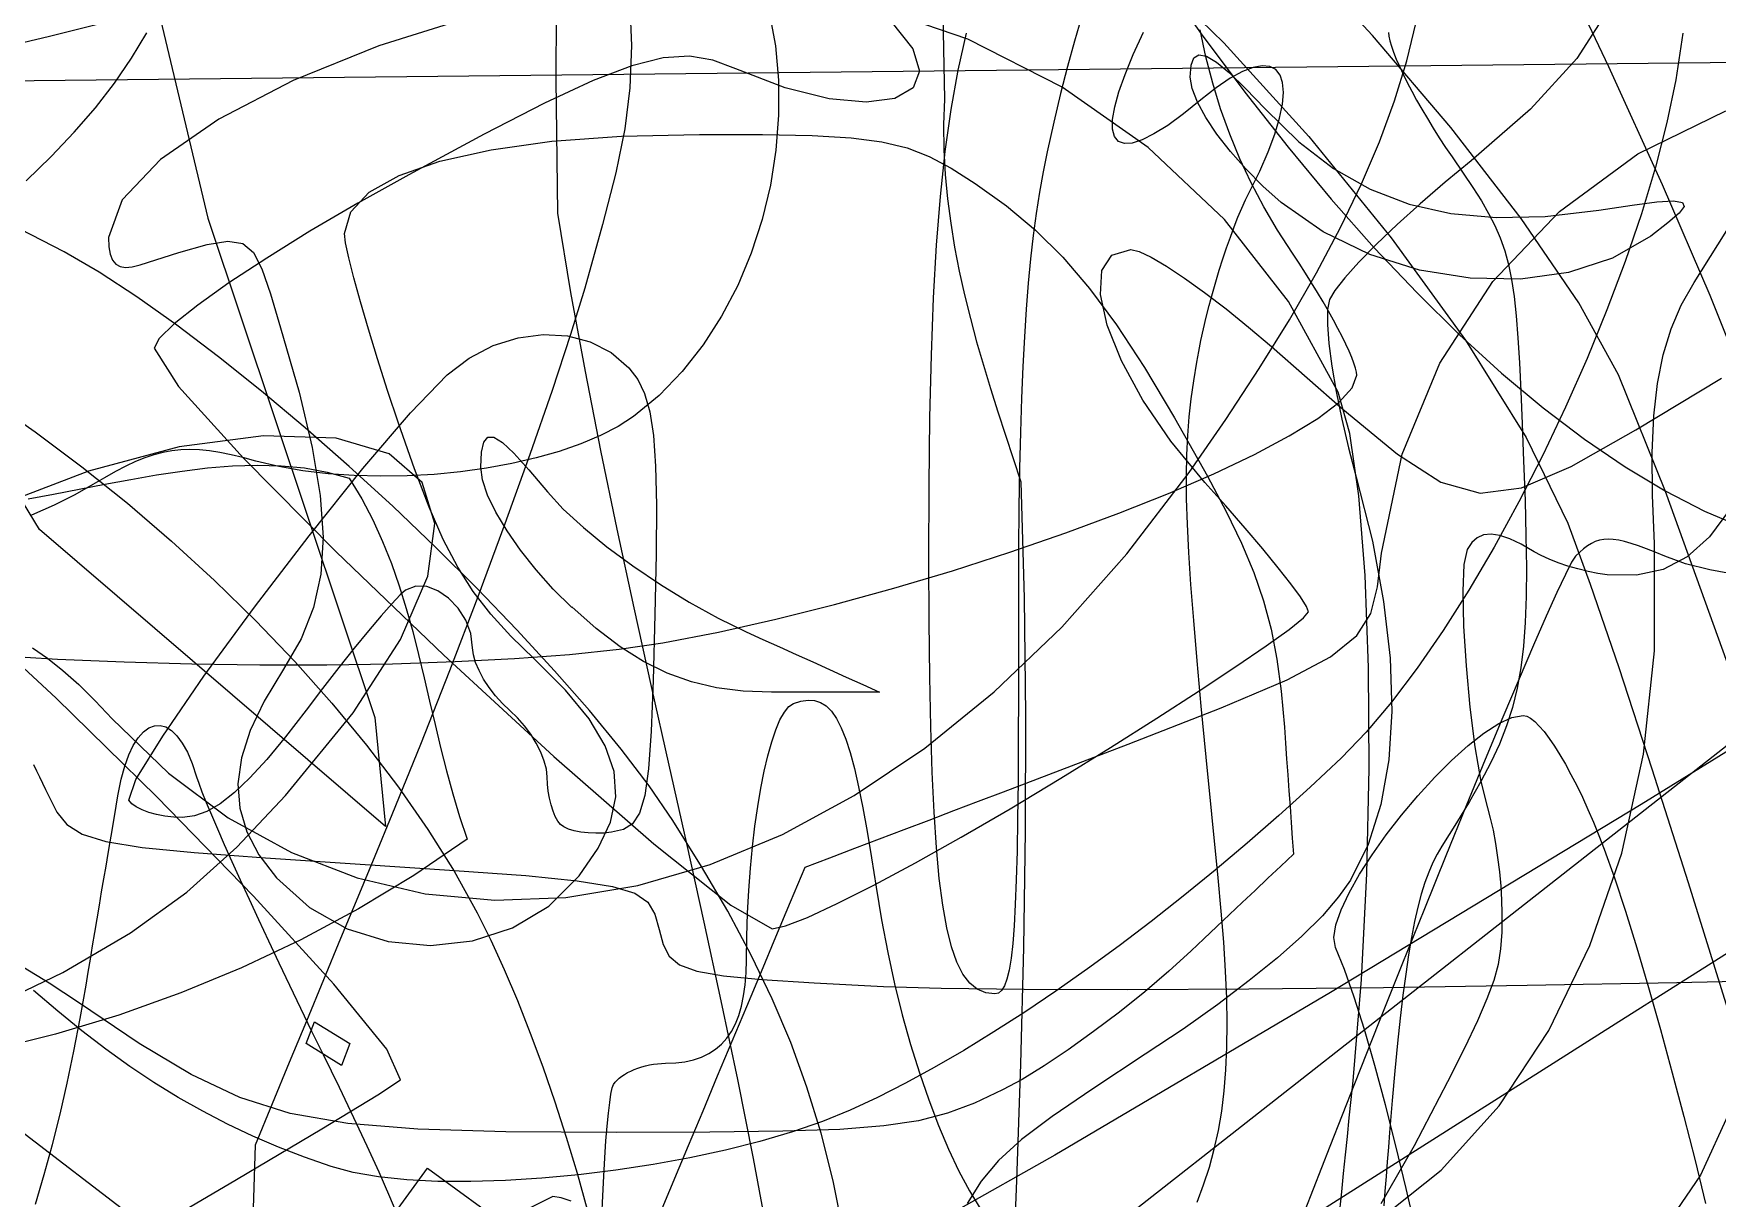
# Model space of a CAD drawing. Extents: x -75 to 75, y -75 to 75.
# Drawn here: x 33.4 to 60.59, y 0.39 to 19.2 of the extents above; entities that cross this region are included whole.
import ezdxf

# ---------------------------------------------------------------- set-up
doc = ezdxf.new("R2010")
doc.units = 0
for name, color, linetype in [('butterfly', 7, 'CONTINUOUS'), ('crown', 7, 'CONTINUOUS'), ('darth', 7, 'CONTINUOUS'), ('hellokitty', 7, 'CONTINUOUS'), ('ironman', 7, 'CONTINUOUS'), ('jackskellington', 7, 'CONTINUOUS'), ('m4', 7, 'CONTINUOUS'), ('mushroom', 7, 'CONTINUOUS'), ('nes', 7, 'CONTINUOUS'), ('skullbones', 7, 'CONTINUOUS'), ('star', 7, 'CONTINUOUS'), ('stormtrooper', 7, 'CONTINUOUS'), ('thundercats', 7, 'CONTINUOUS'), ('wolf', 7, 'CONTINUOUS')]:
    doc.layers.add(name, color=color, linetype=linetype)

msp = doc.modelspace()

# ---------------------------------------------------------------- linework, layer by layer
at = {"layer": 'butterfly', "color": 7}
for points in [[(58.875792, 19.660324), (58.319139, 18.797881), (57.571369, 17.983396), (56.613151, 17.149963), (56.192318, 16.801591), (55.791267, 16.454192), (55.419385, 16.116976), (55.086052, 15.799146), (54.800652, 15.50991), (54.57256, 15.258467), (54.41116, 15.054025), (54.325839, 14.905791), (54.296039, 14.744871), (54.293781, 14.504135), (54.31729, 14.195271), (54.364766, 13.830047), (54.434446, 13.420261), (54.524557, 12.977595), (54.633326, 12.513848), (54.758974, 12.040758), (55.019245, 11.006527), (55.201786, 10.029558), (55.306643, 9.112731), (55.333877, 8.258924), (55.283478, 7.471016), (55.155516, 6.751914), (54.950027, 6.104468), (54.667051, 5.531585), (54.475132, 5.25845), (54.211756, 4.956134), (53.880899, 4.627994), (53.486513, 4.277361), (53.032573, 3.907622), (52.52304, 3.522163), (51.961872, 3.124342), (51.353048, 2.717519), (50.505922, 2.162473), (49.850461, 1.714473), (49.353332, 1.339372), (48.981185, 1.003019), (48.700682, 0.671267), (48.478477, 0.310051)], [(55.07587, 0.00463), (56.131412, 0.846188), (57.066166, 1.887588), (57.870093, 3.104389), (58.533143, 4.472095), (59.045277, 5.966236), (59.396447, 7.5624), (59.5766, 9.236062), (59.575754, 10.962839), (59.543634, 11.745808), (59.539485, 12.429548), (59.565309, 13.027153), (59.623074, 13.551748), (59.714757, 14.016399), (59.842341, 14.4342), (60.007796, 14.818305), (60.213116, 15.18177), (61.122481, 16.631509)], [(32.520151, 3.386809), (33.872794, 4.040831), (34.964982, 4.676875), (35.875953, 5.336711), (36.684932, 6.062191), (37.47115, 6.895085), (38.562303, 8.232706), (39.327517, 9.418293), (39.767496, 10.440587), (39.882933, 11.288241), (39.674532, 11.949911), (39.142986, 12.41428), (38.288996, 12.670001), (37.113252, 12.705787), (35.755323, 12.52635), (34.286853, 12.13567), (32.693599, 11.526239)], [(60.785293, 1.79104), (60.319734, 0.765444), (59.62477, -0.253124), (58.643698, -1.364571), (57.319802, -2.668748), (55.596384, -4.26559), (53.998509, -5.693747), (52.539073, -6.924998), (51.197789, -7.972805), (49.954361, -8.850685), (48.788495, -9.572073), (47.679904, -10.150431), (46.608289, -10.599221), (45.553365, -10.931961)]]:
    msp.add_lwpolyline(points, dxfattribs=at)
at = {"layer": 'crown', "color": 7}
for points in [[(32.741066, 9.162148), (33.786662, 9.100906), (34.863905, 9.054706), (35.958114, 9.023831), (37.054598, 9.008591), (38.138673, 9.008591), (39.195652, 9.025524), (40.210856, 9.059109), (41.16959, 9.10957), (42.057179, 9.177219), (42.858933, 9.262365), (43.560167, 9.365348), (44.459051, 9.536911), (45.388538, 9.743554), (46.336402, 9.980593), (47.290414, 10.243285), (48.238356, 10.526975), (49.168005, 10.826892), (50.067128, 11.138381), (50.923506, 11.4567), (51.724916, 11.777135), (52.459131, 12.094973), (53.113932, 12.405531), (53.677086, 12.704094), (54.136375, 12.985921), (54.479574, 13.246355), (54.694458, 13.480628), (54.768801, 13.684054), (54.76341, 13.735418), (54.747578, 13.801063), (54.721867, 13.879972), (54.686793, 13.97113), (54.64289, 14.073549), (54.590693, 14.186184), (54.530729, 14.308075), (54.463538, 14.43818), (54.389649, 14.575509), (54.309594, 14.719019), (54.223906, 14.867722), (54.133121, 15.020605), (54.037766, 15.176665), (53.938382, 15.334879), (53.835492, 15.494247), (53.729639, 15.653756), (53.488618, 16.028248), (53.266995, 16.407024), (53.064531, 16.791092), (52.880997, 17.181464), (52.716145, 17.579161), (52.569745, 17.985191), (52.441554, 18.40056), (52.331335, 18.826281), (52.238854, 19.263367)], [(60.906798, 10.459665), (60.46853, 10.540578), (60.077542, 10.640795), (59.740845, 10.760514), (59.584833, 10.825227), (59.443233, 10.881305), (59.314842, 10.928746), (59.198456, 10.967552), (59.092874, 10.99775), (58.996893, 11.019199), (58.909314, 11.032181), (58.828926, 11.036414), (58.754538, 11.032181), (58.684933, 11.019199), (58.618927, 10.99775), (58.5553, 10.967552), (58.492858, 10.928746), (58.430403, 10.881305), (58.366722, 10.825227), (58.300623, 10.760514), (58.237193, 10.664163), (58.135348, 10.467285), (57.997333, 10.175354), (57.82538, 9.793733), (57.621734, 9.327869), (57.388636, 8.78318), (57.128325, 8.165085), (56.843044, 7.479003), (56.535032, 6.730324), (56.206525, 5.924523), (55.859773, 5.066963), (55.497008, 4.163061), (55.120472, 3.218294), (54.732408, 2.238024), (54.335056, 1.227696), (53.930657, 0.192731)]]:
    msp.add_lwpolyline(points, dxfattribs=at)
at = {"layer": 'darth', "color": 7}
for points in [[(67.402117, -12.61361), (66.606208, -9.627643), (65.581366, -6.067381), (64.405589, -2.176807), (63.15688, 1.800099), (61.913239, 5.619328), (60.752668, 9.03687), (59.75317, 11.808772), (58.992742, 13.691053), (58.352495, 14.854788), (57.423516, 16.217032), (56.286801, 17.686583), (55.023351, 19.17226), (53.714156, 20.582874)], [(57.923873, 20.58805), (58.832171, 18.670331), (59.69681, 16.76585), (60.468854, 14.97585), (61.099364, 13.401578), (63.453806, 6.860118), (65.804762, -0.279399), (68.064312, -7.692868), (70.144541, -15.056187)], [(51.2999, 20.33814), (52.622309, 19.052753), (53.992492, 17.540578), (55.321728, 15.905072), (56.521299, 14.249684), (57.502487, 12.677875), (58.176566, 11.293095), (58.53699, 10.310934), (58.998197, 8.962363), (59.534326, 7.329482), (60.119522, 5.494416), (60.727929, 3.539237), (61.333688, 1.546128), (61.910939, -0.402899), (62.433829, -2.22566), (62.901203, -4.040715), (63.517684, -6.68209), (64.271113, -10.091955), (65.149338, -14.212456)], [(31.953756, 18.756346), (33.65914, 19.158394), (35.445096, 19.608296)], [(54.49292, 0.194876), (54.523711, 0.493806), (54.554504, 0.792735), (54.585294, 1.091665), (54.616085, 1.390595), (54.646875, 1.689496), (54.677668, 1.988426), (54.708459, 2.287356), (54.845836, 3.927434), (54.93236, 5.631802), (54.969503, 7.332614), (54.95875, 8.962053), (54.901567, 10.452299), (54.799436, 11.735507), (54.653835, 12.743859), (54.466242, 13.409564), (53.664189, 14.875243), (52.630654, 16.199303), (51.400456, 17.360791), (50.008409, 18.338759), (48.489328, 19.112271), (46.878028, 19.660369)], [(40.471431, 19.472313), (38.976221, 19.004374), (37.594122, 18.442569), (36.395928, 17.819411), (35.452431, 17.167404), (34.834421, 16.519058), (34.612684, 15.906884), (34.619373, 15.757896), (34.640229, 15.637763), (34.676368, 15.545538), (34.728909, 15.48026), (34.798976, 15.440966), (34.887693, 15.426714), (34.996179, 15.436535), (35.125558, 15.469462), (35.745366, 15.665443), (36.206659, 15.7971), (36.540612, 15.850434), (36.778404, 15.811462), (36.951209, 15.666194), (37.090209, 15.400642), (37.226581, 15.00081), (37.391504, 14.452714), (37.68802, 13.412979), (37.901098, 12.516585), (38.03092, 11.741857), (38.077665, 11.067261), (38.041512, 10.471095), (37.922646, 9.931768), (37.721241, 9.427663), (37.437483, 8.937161), (37.12534, 8.422303), (36.89873, 7.946532), (36.757446, 7.503726), (36.701284, 7.087702), (36.730031, 6.692365), (36.843482, 6.311591), (37.041432, 5.939227), (37.323674, 5.569205), (37.855694, 5.086351), (38.466635, 4.742972), (39.128364, 4.538897), (39.812759, 4.473873), (40.491684, 4.547787), (41.137013, 4.760413), (41.720615, 5.11161), (42.21436, 5.601153), (42.520712, 6.044637), (42.71792, 6.465966), (42.803894, 6.875302), (42.776518, 7.28283), (42.633711, 7.698685), (42.373364, 8.132997), (41.99338, 8.595982), (41.491656, 9.097745), (41.109821, 9.468924), (40.784151, 9.82585), (40.501858, 10.190707), (40.250155, 10.585677), (40.016261, 11.032915), (39.787384, 11.554574), (39.550741, 12.172895), (39.293543, 12.910003), (39.118613, 13.437448), (38.955421, 13.948694), (38.807534, 14.431209), (38.678527, 14.872418), (38.571972, 15.259748), (38.491437, 15.580649), (38.440498, 15.82255), (38.422718, 15.972893), (38.524112, 16.325064), (38.821527, 16.639491), (39.304804, 16.913328), (39.963793, 17.143737), (40.788336, 17.327887), (41.768279, 17.462936), (42.893465, 17.546042), (44.153743, 17.57438), (45.173152, 17.570767), (45.975826, 17.554878), (46.603993, 17.519194), (47.099883, 17.456168), (47.50573, 17.358263), (47.863763, 17.217953), (48.21621, 17.02769), (48.605305, 16.779944), (49.112111, 16.419298), (49.579773, 16.028564), (50.022447, 15.589909), (50.454292, 15.085496), (50.889464, 14.497475), (51.342118, 13.808034), (51.826411, 12.999326), (52.356501, 12.053515), (52.657573, 11.484837), (52.90507, 10.972717), (53.104951, 10.497765), (53.263168, 10.040537), (53.385675, 9.581559), (53.478424, 9.10147), (53.547371, 8.58077), (53.59847, 8.000042), (53.616815, 7.743869), (53.635159, 7.487667), (53.653476, 7.231466), (53.67182, 6.975265), (53.690164, 6.719092), (53.708509, 6.46289), (53.726853, 6.206689), (53.74517, 5.950488), (53.538792, 5.755331), (53.332417, 5.560174), (53.126039, 5.365018), (52.919664, 5.169861), (52.713286, 4.974704), (52.506911, 4.779548), (52.300533, 4.584391), (52.094158, 4.389234), (51.734051, 4.061602), (51.343094, 3.728862), (50.933782, 3.400215), (50.518602, 3.084916), (50.110046, 2.792167), (49.720599, 2.531196), (49.362755, 2.311204), (49.049003, 2.141419), (48.594177, 1.929272), (48.160717, 1.765781), (47.691669, 1.644736), (47.13007, 1.559844), (46.418963, 1.504867), (45.501388, 1.47354), (44.320387, 1.459711), (42.819004, 1.456889), (41.028126, 1.466202), (39.609288, 1.50656), (38.477071, 1.598508), (37.546066, 1.762648), (36.73085, 2.019527), (35.946012, 2.389746), (35.106139, 2.893908), (34.125812, 3.552586), (33.65283, 3.868958), (33.23857, 4.117624)]]:
    msp.add_lwpolyline(points, dxfattribs=at)
at = {"layer": 'hellokitty', "color": 7}
for points in [[(45.281887, 19.549029), (45.379897, 19.005783), (45.429461, 18.449111), (45.431718, 17.884539), (45.387686, 17.317586), (45.298507, 16.753791), (45.165275, 16.198665), (44.989092, 15.657744), (44.771053, 15.136553), (44.512261, 14.640618), (44.213811, 14.175459), (43.876801, 13.746622), (43.502332, 13.359611), (43.091501, 13.019957), (42.842468, 12.858441), (42.556549, 12.710161), (42.237869, 12.575654), (41.890552, 12.455343), (41.51873, 12.349764), (41.126523, 12.259368), (40.718063, 12.184664), (40.297473, 12.126131), (39.868879, 12.084277), (39.43641, 12.059442), (39.004189, 12.052386), (38.576343, 12.063393), (38.157003, 12.093054), (37.75029, 12.141822), (37.360329, 12.210176), (36.991253, 12.298625), (36.783651, 12.353658), (36.590766, 12.399463), (36.410674, 12.435785), (36.241448, 12.462314), (36.081163, 12.478683), (35.927896, 12.484892), (35.779721, 12.480376), (35.634716, 12.465136), (35.490949, 12.438607), (35.346505, 12.400705), (35.19945, 12.35109), (35.047865, 12.289453), (34.889821, 12.215567), (34.723397, 12.12915), (34.54667, 12.029865), (34.357708, 11.917484), (34.066635, 11.753146), (33.735055, 11.588272), (33.368609, 11.42447)], [(33.387448, 9.283363), (33.629433, 9.115102), (33.876417, 8.916982), (34.130604, 8.688354), (34.394194, 8.428624), (34.669391, 8.137117), (35.578641, 7.258616), (36.546121, 6.538328), (37.564427, 5.974533), (38.626158, 5.565565), (39.723907, 5.30973), (40.850275, 5.20528), (41.997853, 5.250605), (43.15924, 5.443927), (44.32703, 5.78361), (45.493819, 6.267931), (46.652208, 6.895226), (47.794788, 7.663774), (48.914157, 8.571852), (50.002911, 9.617852), (51.053647, 10.799997), (52.058959, 12.11662), (52.651158, 12.971556), (53.19117, 13.791947), (53.679773, 14.580109), (54.117742, 15.338297), (54.505854, 16.068843), (54.844882, 16.774054), (55.135605, 17.456216), (55.378796, 18.117644), (55.575231, 18.76063), (55.725687, 19.38748)], [(33.280785, 16.823773), (33.687487, 17.215658), (34.060065, 17.607894), (34.399525, 18.002288), (34.706879, 18.400645), (34.983132, 18.80479), (35.229292, 19.216529)], [(60.03301, 19.207399), (59.91803, 18.45699), (59.775463, 17.76856), (59.589391, 17.045112), (59.36357, 16.294248), (59.101753, 15.523595), (58.807694, 14.74075), (58.485145, 13.95335), (58.13786, 13.168998), (57.769593, 12.395314), (57.384101, 11.639918), (56.985131, 10.910402), (56.57644, 10.214386), (56.161782, 9.559517), (55.744909, 8.95336), (55.329576, 8.403563), (54.919536, 7.917718), (54.51854, 7.503472), (54.016283, 7.033826), (53.508182, 6.574566), (52.995672, 6.126735), (52.480199, 5.691379), (51.963201, 5.269542), (51.44612, 4.86221), (50.930395, 4.47043), (50.417468, 4.095243), (49.908776, 3.737724), (49.405766, 3.398832), (48.909873, 3.079638), (48.42254, 2.781188), (47.945207, 2.504498), (47.479314, 2.250582), (47.026305, 2.020515), (46.587616, 1.815311), (46.143136, 1.633955), (45.654764, 1.465581), (45.129636, 1.310952), (44.574897, 1.170857), (43.997685, 1.04603), (43.405143, 0.93729), (42.804407, 0.845398), (42.202619, 0.771145), (41.606919, 0.715294), (41.024449, 0.678605), (40.462347, 0.661954), (39.927753, 0.665905), (39.42781, 0.691305), (38.969654, 0.739085), (38.560431, 0.809923), (38.207453, 0.904552)], [(55.727665, -0.142182), (55.567653, 0.552254), (55.400902, 1.238788), (55.230406, 1.904098), (55.059162, 2.534808), (54.89017, 3.117541), (54.726422, 3.639003), (54.570921, 4.085761), (54.426657, 4.444465), (54.399366, 4.602848), (54.430665, 4.808052), (54.514188, 5.052231), (54.643573, 5.327482), (54.812452, 5.62596), (55.014461, 5.939763), (55.243233, 6.261045), (55.492399, 6.581932), (55.755594, 6.894549), (56.026451, 7.191024), (56.298606, 7.463481), (56.56569, 7.704047), (56.821338, 7.904848), (57.059187, 8.058038), (57.272863, 8.155716), (57.456005, 8.190034), (57.511084, 8.178745), (57.572831, 8.145894), (57.640578, 8.092526), (57.71366, 8.019741), (57.791398, 7.928611), (57.87313, 7.820266), (57.958183, 7.695806), (58.045886, 7.556332), (58.135571, 7.402972), (58.226568, 7.2368), (58.318205, 7.058944), (58.409815, 6.870504), (58.500727, 6.67261), (58.59027, 6.466305), (58.677776, 6.252748), (58.762575, 6.033038), (58.928646, 5.567145), (59.105602, 5.03081), (59.290466, 4.43597), (59.480252, 3.794564), (59.671986, 3.118613), (59.86268, 2.420057), (60.049359, 1.710832), (60.229044, 1.002934), (60.398747, 0.308329)], [(38.207453, 0.905116), (37.777183, 1.055597), (37.355848, 1.219371), (36.942389, 1.397227), (36.535752, 1.589844), (36.134875, 1.798011), (35.738703, 2.022378), (35.34618, 2.263762), (34.956242, 2.522814), (34.567834, 2.800295), (34.179899, 3.096967), (33.791378, 3.413507), (33.401214, 3.75065)]]:
    msp.add_lwpolyline(points, dxfattribs=at)
at = {"layer": 'ironman', "color": 7}
for points in [[(45.26381, -0.242145), (45.026021, 1.035192), (44.772261, 2.309539), (44.505824, 3.581514), (44.229991, 4.85174), (43.948054, 6.120809), (43.663294, 7.389285), (43.379001, 8.657789), (43.098463, 9.926914), (42.824964, 11.197281), (42.561798, 12.469454), (42.312243, 13.744082), (42.07959, 15.021691), (41.867128, 16.302929), (41.841558, 18.461695), (41.850251, 20.620407)], [(48.069032, 20.316369), (48.10911, 18.141282), (48.096777, 17.732114), (48.10197, 17.327867), (48.123475, 16.928145), (48.160088, 16.532548), (48.210617, 16.140691), (48.273863, 15.752175), (48.348623, 15.366609), (48.433702, 14.983591), (48.527902, 14.602744), (48.630019, 14.223634), (48.738861, 13.845908), (48.85322, 13.46917), (48.971906, 13.092996), (49.093715, 12.717019), (49.21745, 12.340845), (49.341913, 11.96405), (49.397511, 10.083039), (49.420484, 8.202028), (49.415178, 6.320989), (49.386002, 4.439893), (49.337304, 2.558741), (49.27346, 0.677532), (49.19884, -1.203789)], [(33.31521, 11.688206), (33.725488, 11.764435), (34.139313, 11.844642), (34.555201, 11.925414), (34.971654, 12.003392), (35.387187, 12.07519), (35.800309, 12.13742), (36.209526, 12.186752), (36.613355, 12.219744), (37.010298, 12.233008), (37.39887, 12.223413), (37.777581, 12.187232), (38.144935, 12.121248), (38.499449, 12.022047), (38.700826, 11.689702), (38.879749, 11.348665), (39.038668, 10.999979), (39.180045, 10.644492), (39.306333, 10.28322), (39.41999, 9.917064), (39.523472, 9.546958), (39.619236, 9.173889), (39.709739, 8.798759), (39.797437, 8.422528), (39.884785, 8.046129), (39.974241, 7.670519), (40.06826, 7.296631), (40.169298, 6.925396), (40.279817, 6.557773), (40.402267, 6.194723), (39.541978, 5.607983), (38.646097, 5.065015), (37.718094, 4.566865), (36.761454, 4.114604), (35.779648, 3.709276), (34.776153, 3.351983), (33.754452, 3.043768), (32.718017, 2.785704)]]:
    msp.add_lwpolyline(points, dxfattribs=at)
at = {"layer": 'jackskellington', "color": 7}
msp.add_lwpolyline([(60.799571, 11.531996), (60.460763, 11.076377), (60.101889, 10.752075), (59.713695, 10.548706), (59.286922, 10.45594), (58.812311, 10.463277), (58.661746, 10.484444), (58.502352, 10.515968), (58.338977, 10.556241), (58.176456, 10.603739), (58.019634, 10.65691), (57.873352, 10.714258), (57.742452, 10.774258), (57.631779, 10.835359), (57.423135, 10.955614), (57.238917, 11.042736), (57.077379, 11.096725), (56.936775, 11.11761), (56.815355, 11.105474), (56.711376, 11.060544), (56.623091, 10.982764), (56.548754, 10.872161), (56.495747, 10.626994), (56.477995, 10.196182), (56.491316, 9.633008), (56.531504, 8.990726), (56.594375, 8.32265), (56.675742, 7.682062), (56.77141, 7.12219), (56.877193, 6.696373), (56.924092, 6.530482), (56.967907, 6.337442), (57.007675, 6.124195), (57.042431, 5.897684), (57.071215, 5.664907), (57.093059, 5.432779), (57.107001, 5.208328), (57.112081, 4.998467), (57.10813, 4.690083), (57.089926, 4.421944), (57.049484, 4.169355), (56.978824, 3.907453), (56.869971, 3.611486), (56.71494, 3.256676), (56.50576, 2.818216), (56.234449, 2.271298), (55.695099, 1.239945), (55.158471, 0.302656)], dxfattribs=at)
at = {"layer": 'm4', "color": 7}
for points in [[(41.908425, 6.430435), (41.865573, 6.484621), (41.825596, 6.55704), (41.789367, 6.644557), (41.757767, 6.74404), (41.731661, 6.8523), (41.711934, 6.966234), (41.699459, 7.08265), (41.695113, 7.198446), (41.682837, 7.320366), (41.647629, 7.454478), (41.591967, 7.596323), (41.518315, 7.741554), (41.42915, 7.88577), (41.326935, 8.024595), (41.214139, 8.153627), (41.093232, 8.268463), (40.972325, 8.382171), (40.859529, 8.507872), (40.757314, 8.641476), (40.668149, 8.778778), (40.594497, 8.915627), (40.538835, 9.047876), (40.503627, 9.171377), (40.491351, 9.28198), (40.461647, 9.513712), (40.379833, 9.731306), (40.256861, 9.925334), (40.103676, 10.08637), (39.931233, 10.205072), (39.750478, 10.271959), (39.572359, 10.277603), (39.407826, 10.21272), (39.318923, 10.135533), (39.18489, 9.99524), (39.012314, 9.799801), (38.807777, 9.557175), (38.577873, 9.275291), (38.329181, 8.962137), (38.068298, 8.625672), (37.801804, 8.273797), (37.470723, 7.844142), (37.169841, 7.481346), (36.895752, 7.182444), (36.645063, 6.944502), (36.414371, 6.764586), (36.200283, 6.639731), (35.999397, 6.566974), (35.808316, 6.543267), (35.664513, 6.548912), (35.523588, 6.564998), (35.389109, 6.59068), (35.264646, 6.624632), (35.153769, 6.66578), (35.060043, 6.712911), (34.987038, 6.764924), (34.938324, 6.820692), (35.05533, 7.153742), (35.487957, 7.858028), (36.153491, 8.823002), (36.969223, 9.938175), (37.852446, 11.093028), (38.720449, 12.177044), (39.49052, 13.079703), (40.079953, 13.690545), (40.438115, 13.96303), (40.824031, 14.162787), (41.225038, 14.289336), (41.628461, 14.34214), (42.021633, 14.320691), (42.391889, 14.224509), (42.726556, 14.053116), (43.012967, 13.806002), (43.156491, 13.617252), (43.26899, 13.388285), (43.353025, 13.095), (43.411151, 12.713181), (43.445935, 12.218784), (43.459933, 11.587622), (43.4557, 10.795566), (43.435803, 9.818484), (43.406348, 8.755918), (43.37328, 7.93657), (43.330122, 7.327873), (43.27039, 6.897258), (43.1876, 6.612186), (43.07527, 6.440087), (42.926917, 6.348449), (42.736062, 6.304676), (42.608314, 6.291412), (42.480718, 6.287461), (42.356673, 6.292259), (42.239568, 6.305241), (42.1328, 6.326125), (42.039766, 6.354348), (41.963854, 6.389202), (41.908425, 6.430265)], [(33.401167, 7.398372), (33.449277, 7.297704), (33.497387, 7.197063), (33.545498, 7.096423), (33.593608, 6.995782), (33.641719, 6.895114), (33.778342, 6.630135), (33.939951, 6.426794), (34.184435, 6.272362), (34.569682, 6.154167), (35.153583, 6.059454), (35.994027, 5.975492), (37.148905, 5.889584), (38.676106, 5.789), (40.19927, 5.688698), (41.349509, 5.603467), (42.181848, 5.521256), (42.751307, 5.430126), (43.112904, 5.317999), (43.321664, 5.172909), (43.432606, 4.982804), (43.500751, 4.73569), (43.567333, 4.491709), (43.665072, 4.304624), (43.833582, 4.164416), (44.112476, 4.060925), (44.541369, 3.984104), (45.159876, 3.92385), (46.007613, 3.870058), (47.124188, 3.812654), (48.057791, 3.784291), (49.394468, 3.769333), (51.071667, 3.766511), (53.026832, 3.776671), (55.197406, 3.798684), (57.520829, 3.832128), (59.934551, 3.876465), (62.37601, 3.931188)]]:
    msp.add_lwpolyline(points, dxfattribs=at)
at = {"layer": 'mushroom', "color": 7}
msp.add_lwpolyline([(51.555802, 20.194195), (52.25715, 19.201086), (52.958179, 18.258684), (53.657963, 17.367864), (54.355571, 16.529517), (55.050075, 15.744522), (55.740543, 15.013758), (56.426046, 14.338104), (57.105657, 13.718457), (57.778441, 13.155706), (58.443472, 12.650697), (59.09982, 12.204334), (59.746552, 11.817492), (60.38274, 11.491074), (61.007456, 11.225955)], dxfattribs=at)
at = {"layer": 'nes', "color": 7}
for points in [[(47.24391, 19.401058), (47.597898, 18.956146), (47.70908, 18.59498), (47.603633, 18.325585), (47.307737, 18.155972), (46.847562, 18.094143), (46.249294, 18.148124), (45.539101, 18.325915), (44.743167, 18.635541), (44.372047, 18.774504), (43.993568, 18.837003), (43.570141, 18.810869), (43.06417, 18.683894), (42.438063, 18.443901), (41.654228, 18.078703), (40.675072, 17.576113), (39.463004, 16.923951), (38.636504, 16.462026), (37.865442, 16.00904), (37.1667, 15.576495), (36.55715, 15.175872), (36.053666, 14.81866), (35.673132, 14.516355), (35.432416, 14.280446), (35.348401, 14.12243), (35.742942, 13.50473), (36.790359, 12.344034), (38.286038, 10.832593), (40.025362, 9.162713), (41.803724, 7.526727), (43.416508, 6.116858), (44.659098, 5.125467), (45.326881, 4.744806), (45.540721, 4.790159), (45.898127, 4.929323), (46.379988, 5.152307), (46.967185, 5.449148), (47.64061, 5.809884), (48.381147, 6.224525), (49.169678, 6.683108), (49.987093, 7.175642)], [(53.548147, 16.473978), (53.252737, 16.738655), (52.977147, 17.016706), (52.727406, 17.299823), (52.509547, 17.579697), (52.329599, 17.848008), (52.193599, 18.096446), (52.107575, 18.316706), (52.077561, 18.50047), (52.091954, 18.690481), (52.137688, 18.811103), (52.218632, 18.860689), (52.33865, 18.837604), (52.501602, 18.740189), (52.711353, 18.566803), (52.971765, 18.315803), (53.2867, 17.985549), (53.829946, 17.456905), (54.392644, 17.026338), (54.983693, 16.69114), (55.611988, 16.448624), (56.286431, 16.29608), (57.015916, 16.230819), (57.809342, 16.250123), (58.675609, 16.351319), (59.21377, 16.43239), (59.613125, 16.482812), (59.881175, 16.498842), (60.025415, 16.476716), (60.053355, 16.412691), (59.972471, 16.303011), (59.790271, 16.143925), (59.514255, 15.93168), (58.895719, 15.573969), (58.184929, 15.342914), (57.409842, 15.235966), (56.598402, 15.250585), (55.778564, 15.384237), (54.978277, 15.634376), (54.225495, 15.998468), (53.548147, 16.473978)], [(49.987093, 7.175642), (50.791079, 7.673511), (51.54113, 8.147277), (52.220825, 8.585907), (52.813752, 8.978393), (53.303492, 9.313702), (53.673632, 9.58074), (53.907752, 9.768559), (53.989441, 9.866039), (53.955298, 9.951242), (53.85744, 10.103783), (53.702729, 10.315111), (53.498028, 10.576646), (53.2502, 10.879837), (52.966101, 11.216105), (52.652597, 11.576926), (52.316547, 11.953721), (51.766792, 12.620189), (51.314638, 13.283214), (50.968461, 13.916436), (50.73663, 14.493552), (50.62752, 14.988253), (50.649505, 15.374195), (50.810953, 15.625063), (51.120243, 15.714533), (51.252591, 15.682571), (51.446834, 15.59097), (51.693659, 15.446148), (51.983756, 15.254533), (52.307809, 15.022541), (52.656509, 14.756611), (53.020544, 14.463128), (53.390602, 14.148563), (54.54512, 13.135047), (55.422665, 12.407393), (56.126572, 11.95835), (56.760181, 11.780662), (57.426832, 11.867079), (58.229861, 12.210318), (59.27261, 12.803154), (60.658417, 13.638334)], [(42.090738, 9.931684), (41.792892, 10.228271), (41.515705, 10.539816), (41.265196, 10.857034), (41.047385, 11.170611), (40.868287, 11.471206), (40.733924, 11.749505), (40.65031, 11.996224), (40.62347, 12.20202), (40.637327, 12.44253), (40.672436, 12.604864), (40.735394, 12.686539), (40.832803, 12.686539), (40.971258, 12.599558), (41.157361, 12.424524), (41.397713, 12.158953), (41.698906, 11.80039), (41.955384, 11.522062), (42.279519, 11.224007), (42.658149, 10.915482), (43.078109, 10.6058), (43.526236, 10.304189), (43.989374, 10.019906), (44.454352, 9.762294), (44.908016, 9.540524), (45.176875, 9.418886), (45.445731, 9.297248), (45.71459, 9.17561), (45.983449, 9.053944), (46.252308, 8.932306), (46.521164, 8.810669), (46.790023, 8.689031), (47.058882, 8.567393), (46.841153, 8.567393), (46.623422, 8.567393), (46.405693, 8.567393), (46.187961, 8.567393), (45.970232, 8.567393), (45.752504, 8.567393), (45.534772, 8.567393), (45.317043, 8.567393), (44.857766, 8.582915), (44.428864, 8.636933), (44.02315, 8.732634), (43.63343, 8.873096), (43.25252, 9.061338), (42.87323, 9.300494), (42.488366, 9.593581), (42.090746, 9.943678), (42.090746, 9.943678), (42.090746, 9.943706), (42.090746, 9.943706), (42.090746, 9.943706), (42.090746, 9.943706), (42.090746, 9.943706), (42.090746, 9.943706), (42.090738, 9.943706)], [(32.740484, -1.616568), (34.8876, -0.360707), (36.679635, 0.694635), (38.05686, 1.514434), (38.959547, 2.06361), (39.327974, 2.307168), (39.106404, 2.801396), (38.251895, 3.852758), (36.952126, 5.273013), (35.394779, 6.87389), (33.767525, 8.467176), (32.258051, 9.864628)], [(64.335022, 9.827882), (59.358132, 6.753325), (54.341818, 3.716445), (49.890609, 1.08698), (46.609023, -0.765385)], [(33.513742, -12.971186), (42.903301, -6.980455), (51.448445, -1.542146), (58.941081, 3.211916), (65.173104, 7.149988)], [(42.082133, 0.344171), (41.922429, 0.400108), (41.787826, 0.419581), (40.403312, -0.268364)]]:
    msp.add_lwpolyline(points, dxfattribs=at)
at = {"layer": 'skullbones', "color": 7}
for points in [[(43.025565, 19.78725), (43.055055, 19.008105), (43.031997, 18.324606), (42.950748, 17.663841), (42.805649, 16.952924), (42.591045, 16.11894), (42.301273, 15.089004), (42.074383, 14.343833), (41.775575, 13.438182), (41.417618, 12.406942), (41.013284, 11.284911), (40.575346, 10.107028), (40.116571, 8.908148), (39.649733, 7.723125), (39.1876, 6.58687), (38.911524, 5.920036), (38.635452, 5.253201), (38.359376, 4.586366), (38.083301, 3.919532), (37.807228, 3.252669), (37.531153, 2.585834), (37.25508, 1.919), (36.979005, 1.252165), (36.953407, 0.397794), (36.92781, -0.456578)], [(43.376051, -0.200094), (43.97629, 1.242908), (44.211881, 1.805123), (44.447468, 2.36731), (44.683059, 2.929524), (44.91865, 3.491711), (45.154238, 4.053926), (45.389828, 4.616113), (45.625416, 5.178328), (45.861007, 5.740514), (46.260995, 5.892717), (46.660983, 6.044919), (47.06097, 6.197093), (47.460958, 6.349296), (47.860943, 6.501498), (48.260931, 6.653701), (48.660919, 6.805875), (49.060907, 6.958077), (51.078703, 7.72654), (52.579168, 8.3128), (53.641718, 8.766981), (54.345753, 9.139175), (54.770678, 9.479564), (54.995899, 9.83824), (55.100824, 10.265298), (55.16486, 10.810919), (55.499367, 12.411514), (56.109884, 13.882371), (56.967148, 15.197693), (58.041893, 16.331685), (59.304857, 17.258542), (60.726774, 17.952473)]]:
    msp.add_lwpolyline(points, dxfattribs=at)
at = {"layer": 'star', "color": 7}
msp.add_lwpolyline([(47.49093, -73.695502), (0.780248, -39.238596), (-45.095722, -74.904175), (-28.237284, -17.734166), (-74.804253, 16.935468), (-17.674481, 17.811548), (-0.578486, 74.904172), (17.871219, 18.275578), (75.004095, 18.891136), (29.276864, -16.983342), (47.49093, -73.695502)], dxfattribs=at)
at = {"layer": 'stormtrooper', "color": 7}
for points in [[(50.320987, 19.466183), (50.207209, 19.081359), (50.094698, 18.670257), (49.983915, 18.234029), (49.875324, 17.773829), (49.769389, 17.290809), (49.705099, 16.969936), (49.646343, 16.640193), (49.592936, 16.298501), (49.544698, 15.941789), (49.50145, 15.566984), (49.463012, 15.171018), (49.429199, 14.750826), (49.399833, 14.303306), (49.374744, 13.825419), (49.353718, 13.31406), (49.336616, 12.766182), (49.323238, 12.178709), (49.313389, 11.548563), (49.306898, 10.872669), (49.303596, 10.14795), (49.303313, 9.37136), (49.303596, 8.543602), (49.301902, 7.796334), (49.297895, 7.125887), (49.291375, 6.528479), (49.28209, 6.000356), (49.269757, 5.537822), (49.254179, 5.137067), (49.235072, 4.794392), (49.212184, 4.506074), (49.185288, 4.26833), (49.15412, 4.077407), (49.118438, 3.929607), (49.077987, 3.821177), (49.032524, 3.748336), (48.981797, 3.707385), (48.925556, 3.694685), (48.776303, 3.712748), (48.640735, 3.76922), (48.518281, 3.867942), (48.408373, 4.012665), (48.310442, 4.207116), (48.223912, 4.455077), (48.148215, 4.760272), (48.082781, 5.126483), (48.02704, 5.557493), (47.980419, 6.056998), (47.94235, 6.628752), (47.91226, 7.276565), (47.889569, 8.004162), (47.873737, 8.815269), (47.864169, 9.713667), (47.860303, 10.703138), (47.863125, 11.900635), (47.875402, 12.999693), (47.898403, 14.008327), (47.933418, 14.93453), (47.981743, 15.786367), (48.044662, 16.571853), (48.123464, 17.299016), (48.219439, 17.975886), (48.333872, 18.610491), (48.468049, 19.210857)], [(52.188042, 0.331104), (52.294765, 0.611972), (52.387717, 0.896565), (52.467177, 1.187508), (52.533415, 1.487482), (52.586704, 1.79914), (52.627316, 2.125135), (52.655538, 2.468119), (52.671624, 2.830718), (52.675858, 3.215641), (52.668492, 3.625484), (52.649837, 4.062929), (52.620127, 4.530628), (52.579657, 5.031262), (52.528693, 5.567427), (52.425583, 6.593982), (52.334928, 7.514845), (52.256388, 8.338257), (52.189626, 9.072317), (52.134299, 9.725294), (52.090069, 10.305318), (52.0566, 10.820571), (52.033543, 11.279295), (52.02056, 11.689618), (52.017343, 12.059724), (52.023524, 12.397854), (52.038764, 12.712137), (52.062724, 13.010756), (52.095064, 13.301953), (52.135447, 13.593856), (52.183538, 13.894676), (52.214774, 14.068412), (52.250927, 14.248385), (52.291564, 14.433213), (52.336254, 14.621455), (52.384556, 14.811732), (52.436042, 15.00263), (52.490277, 15.192749), (52.546823, 15.380675), (52.605246, 15.565008), (52.665116, 15.744338), (52.725997, 15.917256), (52.787457, 16.082367), (52.849055, 16.238258), (52.910365, 16.383523), (52.970946, 16.516755), (53.030368, 16.636558), (53.200213, 16.979698), (53.338194, 17.294791), (53.444899, 17.580724), (53.520907, 17.836367), (53.566805, 18.060606), (53.583174, 18.252312), (53.570587, 18.410373), (53.529653, 18.533664), (53.460941, 18.62106), (53.365036, 18.671445), (53.24252, 18.683694), (53.093981, 18.656685), (52.919997, 18.589302), (52.721152, 18.480423), (52.498032, 18.328921), (52.251221, 18.133682), (51.967421, 17.904656), (51.71442, 17.720675), (51.492427, 17.5813), (51.301661, 17.486089), (51.142336, 17.434601), (51.014664, 17.426388), (50.918861, 17.461014), (50.855146, 17.538035), (50.823726, 17.657006), (50.824855, 17.817486), (50.85868, 18.019035), (50.925448, 18.26121), (51.025374, 18.543568), (51.158671, 18.865665), (51.325557, 19.227062)], [(55.281579, 19.22129), (55.286885, 19.160223), (55.302491, 19.085717), (55.327835, 18.998815), (55.362421, 18.900534), (55.405714, 18.791918), (55.457189, 18.673997), (55.516317, 18.547795), (55.582577, 18.414352), (55.655441, 18.274692), (55.734385, 18.12985), (55.818882, 17.980856), (55.908406, 17.828741), (56.002434, 17.674538), (56.100441, 17.519282), (56.2019, 17.363992), (56.306285, 17.209715), (56.485189, 16.948846), (56.642181, 16.714505), (56.778909, 16.499697), (56.897022, 16.297426), (56.998167, 16.100692), (57.083988, 15.902495), (57.156133, 15.695855), (57.216252, 15.47376), (57.265988, 15.229229), (57.306989, 14.955253), (57.340904, 14.644851), (57.369377, 14.291001), (57.394043, 13.886746), (57.416565, 13.425058), (57.438606, 12.89894), (57.461777, 12.301419), (57.484326, 11.66306), (57.499566, 11.089472), (57.506029, 10.573937), (57.502304, 10.109653), (57.486951, 9.689904), (57.458517, 9.307888), (57.415577, 8.956888), (57.356697, 8.630131), (57.28044, 8.320844), (57.185371, 8.022309), (57.070052, 7.727697), (56.93305, 7.43032), (56.772929, 7.123375), (56.588251, 6.800118), (56.37758, 6.453803), (56.139481, 6.077657), (56.064825, 5.951786), (55.994754, 5.813186), (55.928923, 5.65994), (55.866978, 5.49007), (55.808564, 5.301687), (55.75333, 5.092814), (55.700927, 4.861561), (55.650999, 4.605924), (55.603196, 4.324041), (55.557166, 4.013907), (55.512555, 3.673632), (55.469011, 3.301268), (55.426184, 2.894868), (55.383721, 2.452512), (55.341269, 1.972227), (55.298475, 1.452119), (55.279623, 1.215589), (55.260771, 0.979058), (55.241918, 0.742528), (55.223066, 0.505998), (55.204213, 0.269467)], [(42.578957, 0.085091), (42.593661, 0.429402), (42.609635, 0.751108), (42.626765, 1.047892), (42.644912, 1.317358), (42.663962, 1.557219), (42.683803, 1.765104), (42.704292, 1.938727), (42.725317, 2.075689), (42.746738, 2.173705), (42.768441, 2.230404), (42.793248, 2.265258), (42.823748, 2.299125), (42.859517, 2.331862), (42.900123, 2.363246), (42.945137, 2.393133), (42.994131, 2.421355), (43.046673, 2.447602), (43.10233, 2.471873), (43.160671, 2.493886), (43.221269, 2.513642), (43.283694, 2.530857), (43.347513, 2.545251), (43.412297, 2.556822), (43.477612, 2.565288), (43.543034, 2.570368), (43.608125, 2.573191), (43.769969, 2.5794), (43.920537, 2.597744), (44.059949, 2.628788), (44.188324, 2.672476), (44.305779, 2.728977), (44.412439, 2.798489), (44.508423, 2.881123), (44.593849, 2.977022), (44.668838, 3.086384), (44.733509, 3.209348), (44.787984, 3.346056), (44.83238, 3.49665), (44.86682, 3.661298), (44.891429, 3.840171), (44.906303, 4.03338), (44.91158, 4.241124), (44.916575, 4.620487), (44.929417, 4.995673), (44.949624, 5.364086), (44.976745, 5.723242), (45.010299, 6.070545), (45.049824, 6.403482), (45.094855, 6.719487), (45.144921, 7.016018), (45.199557, 7.290563), (45.258299, 7.540528), (45.320678, 7.763398), (45.386227, 7.956608), (45.454483, 8.117644), (45.524973, 8.243938), (45.597239, 8.332951), (45.670806, 8.382114), (45.793245, 8.420892), (45.906634, 8.438389), (46.011798, 8.432745), (46.10956, 8.402039), (46.200746, 8.344522), (46.286177, 8.25836), (46.366681, 8.141717), (46.443076, 7.992789), (46.516191, 7.809711), (46.586848, 7.590678), (46.655871, 7.333828), (46.724085, 7.037382), (46.792312, 6.699449), (46.861374, 6.318251), (46.932099, 5.891955), (47.005311, 5.418696), (47.092692, 4.886848), (47.19318, 4.364201), (47.305714, 3.853407), (47.429231, 3.357091), (47.562663, 2.877906), (47.704954, 2.418561), (47.855034, 1.981625), (48.011842, 1.569806), (48.174315, 1.18573), (48.341387, 0.832049), (48.511999, 0.511416), (48.685086, 0.226485)], [(33.431319, 0.295234), (33.573271, 0.77456), (33.705704, 1.259305), (33.829303, 1.751557), (33.944752, 2.25332), (34.052733, 2.766739), (34.153929, 3.293789), (34.249024, 3.836587), (34.283472, 4.042298), (34.3189, 4.253655), (34.355041, 4.469103), (34.391631, 4.687007), (34.428402, 4.905814), (34.465088, 5.123972), (34.501424, 5.339843), (34.537142, 5.551877), (34.571977, 5.75852), (34.605657, 5.958136), (34.637924, 6.149172), (34.668505, 6.330048), (34.697139, 6.499156), (34.723555, 6.654971), (34.747488, 6.795856), (34.768683, 6.92026), (34.816915, 7.159612), (34.874409, 7.370545), (34.940068, 7.552776), (35.012785, 7.706079), (35.09146, 7.8302), (35.174992, 7.924942), (35.262272, 7.989995), (35.352205, 8.02516), (35.443685, 8.03024), (35.535608, 8.00484), (35.626873, 7.948818), (35.716379, 7.861922), (35.803022, 7.743897), (35.885699, 7.594517), (35.963307, 7.413499), (36.034746, 7.200647), (36.06949, 7.096084), (36.121495, 6.957344), (36.18972, 6.786712), (36.273113, 6.58656), (36.37063, 6.359117), (36.481224, 6.106698), (36.603847, 5.831616), (36.737454, 5.536157), (36.880998, 5.222665), (37.033431, 4.893368), (37.193711, 4.550609), (37.360784, 4.196702), (37.533611, 3.833906), (37.71114, 3.464533), (37.89233, 3.090899), (38.076127, 2.71529), (38.33438, 2.186264), (38.56966, 1.695903), (38.783223, 1.240735), (38.976331, 0.81726), (39.150236, 0.422008), (39.306201, 0.05145)]]:
    msp.add_lwpolyline(points, dxfattribs=at)
at = {"layer": 'thundercats', "color": 7}
for points in [[(46.474036, -0.136933), (46.311397, 0.671577), (46.117391, 1.442608), (45.890132, 2.184599), (45.627719, 2.905931), (45.328264, 3.614958), (44.989871, 4.32009), (44.610647, 5.029709), (44.188699, 5.752198), (43.722135, 6.49591), (43.339687, 7.051747), (42.889029, 7.644865), (42.378153, 8.267814), (41.81506, 8.913115), (41.207741, 9.57329), (40.564195, 10.240886), (39.892416, 10.908426), (39.200401, 11.568431), (38.496147, 12.213394), (37.787651, 12.835891), (37.082905, 13.428417), (36.389908, 13.98352), (35.716656, 14.493721), (35.071146, 14.951559), (34.461371, 15.349532), (33.895329, 15.680178), (33.007224, 16.1335)], [(32.662811, 13.301417), (33.42835, 12.768666), (34.180667, 12.206028), (34.916206, 11.616804), (35.631405, 11.004382), (36.322706, 10.37212), (36.986543, 9.723404), (37.619364, 9.061592), (38.217605, 8.390016), (38.777709, 7.712062), (39.296111, 7.031116), (39.769257, 6.350538), (40.193581, 5.673656), (40.56553, 5.003886), (40.784613, 4.561841), (41.001038, 4.087849), (41.213628, 3.585889), (41.421208, 3.060024), (41.622602, 2.514234), (41.816638, 1.952584), (42.00214, 1.379052), (42.177928, 0.797702), (42.342833, 0.212543)]]:
    msp.add_lwpolyline(points, dxfattribs=at)
at = {"layer": 'wolf', "color": 7}
for points in [[(28.14483, 45.67142), (28.954425, 44.641054), (29.443085, 44.140423), (29.773025, 43.206533), (30.241694, 39.760058), (31.388073, 33.50145), (31.430716, 32.348002), (32.035665, 31.207731), (33.786247, 28.180624), (34.437924, 23.68481), (36.216443, 16.221917), (38.913415, 8.158566), (39.083618, 6.398007), (33.500393, 11.195757), (24.880351, 25.381104), (23.539635, 33.309146), (20.128186, 38.645946), (-0.026036, 44.402859), (-0.552316, 45.398341)], [(37.805191, 2.889477), (37.939204, 3.240336), (38.506897, 2.889477), (38.372881, 2.538618), (37.805191, 2.889477)], [(33.198522, 1.479128), (34.980434, 0.111648), (38.374303, -1.320742), (39.033165, -0.125616), (39.764564, 0.878277), (40.678464, 0.211414), (41.148991, -0.086161), (42.427926, -1.329576), (44.032828, -3.492978), (44.646822, -4.490916), (46.864118, -6.191474), (50.372653, -7.636114), (50.905136, -8.82949), (50.146379, -9.360943), (50.992848, -10.093818), (58.856389, -13.797787)]]:
    msp.add_lwpolyline(points, dxfattribs=at)

doc.saveas('drawing.dxf')
